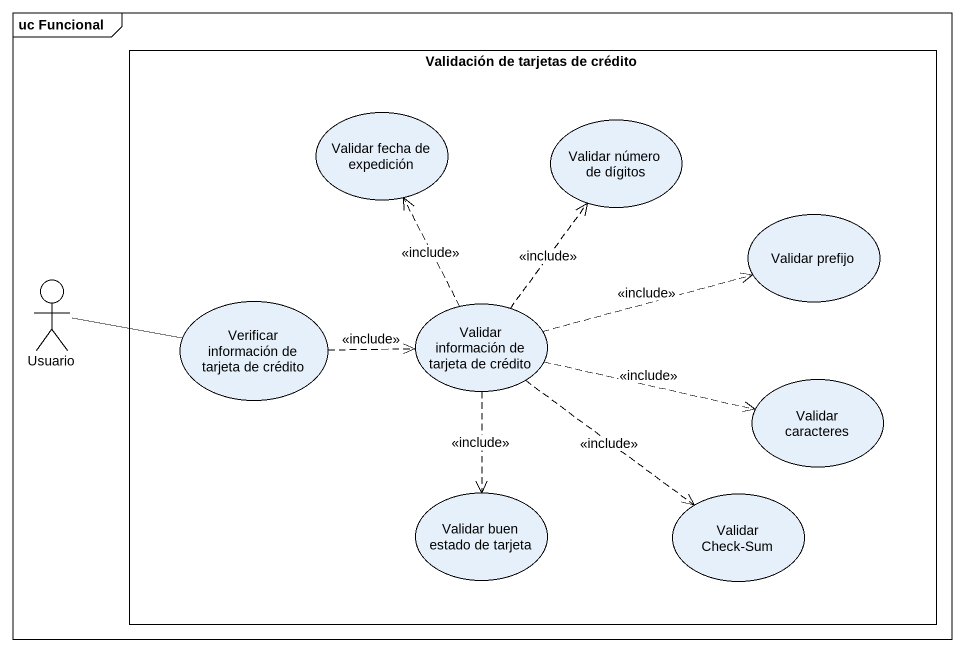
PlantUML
@startuml
mainframe uc Funcional
rectangle "Validación de tarjetas de crédito" as Validación_de_tarjetas_de {
  usecase "Validar fecha de expedición" as Validar_fecha_de_expedición
  usecase "Validar número de dígitos" as Validar_número_de_dígitos
  usecase "Validar prefijo" as Validar_prefijo
  usecase "Verificar información de tarjeta de crédito" as Verificar_información_de
  usecase "Validar información de tarjeta de crédito" as Validar_información_de
  usecase "Validar caracteres" as Validar_caracteres
  usecase "Validar buen estado de tarjeta" as Validar_buen_estado_de
  usecase "Validar Check-Sum" as Validar_Check_Sum
}
actor Usuario
Usuario -right- Verificar_información_de
Verificar_información_de .right.> Validar_información_de : <<include>>
Validar_información_de .up.> Validar_fecha_de_expedición : <<include>>
Validar_información_de .up.> Validar_número_de_dígitos : <<include>>
Validar_información_de .right.> Validar_prefijo : <<include>>
Validar_información_de .right.> Validar_caracteres : <<include>>
Validar_información_de ..> Validar_buen_estado_de : <<include>>
Validar_información_de ..> Validar_Check_Sum : <<include>>
@enduml
